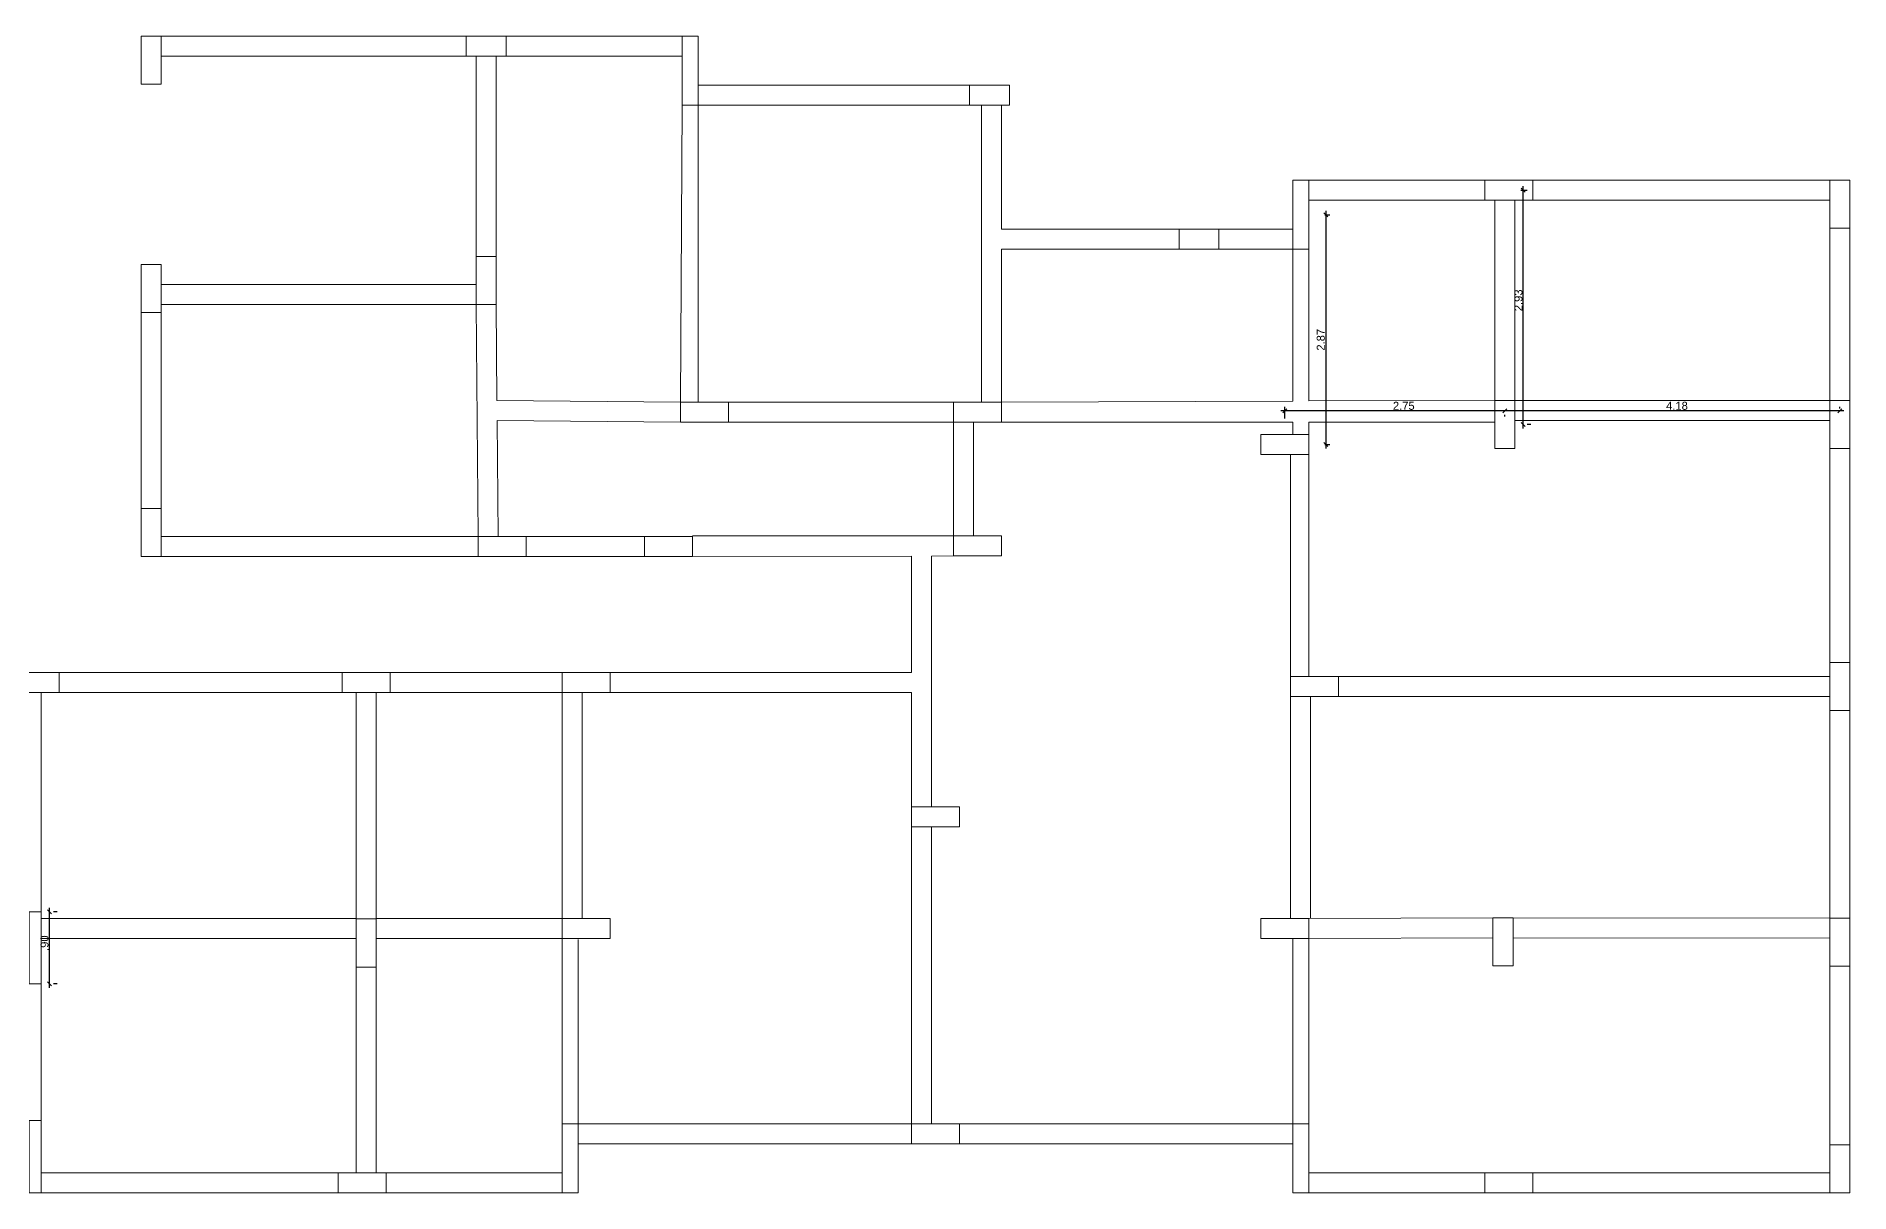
# Model space of a CAD drawing. Header units: millimetres. Extents: x 2878 to 6301, y 540 to 1980.
# Drawn here: x 2932.68 to 2955.35, y 752.22 to 766.67 of the extents above; entities that cross this region are included whole.
import ezdxf

# ---------------------------------------------------------------- set-up
doc = ezdxf.new("R2010")
doc.units = ezdxf.units.MM
doc.header["$LTSCALE"] = 4
for name, color, linetype, lineweight in [('ALVENARIA', 4, 'Continuous', 20), ('COTAS', 35, 'Continuous', 5), ('PILAR', 1, 'Continuous', 5)]:
    doc.layers.add(name, color=color, linetype=linetype, lineweight=lineweight)
doc.styles.get("Standard").update_dxf_attribs({"font": 'arial.ttf'})
doc.dimstyles.new('ISO-25', dxfattribs={"dimscale": 0, "dimtxt": 0.1, "dimasz": 0.05, "dimexe": 0.05, "dimexo": 0.2, "dimgap": 0.01, "dimtad": 1, "dimzin": 4, "dimdsep": 46, "dimtxsty": 'Standard', "dimblk": 'OBLIQUE', "dimcen": 0.1, "dimdle": 0.05, "dimclrt": 256, "dimadec": 0, "dimazin": 0, "dimtfac": 1, "dimtix": 1, "dimtofl": 0, "dimtmove": 0, "dimatfit": 3, "dimfxl": 1, "dimtfillclr": 256, "dimarcsym": 0})

# ---------------------------------------------------------------- blocks, each defined once
blk = doc.blocks.new('PILAR')
at = {"layer": 'PILAR', "ltscale": 0.01}
blk.add_lwpolyline([(-0.15, 0), (0.1, 0), (0.1, -0.6), (-0.15, -0.6)], close=True, dxfattribs=at)
blk = doc.blocks.new('_Oblique')
at = {"color": 0, "linetype": 'ByBlock', "lineweight": -2}
blk.add_line((-0.5, -0.5), (0.5, 0.5), dxfattribs=at)
blk = doc.blocks.new('*D228')
at = {"layer": 'COTAS', "color": 0, "lineweight": -2, "transparency": 16777216}
for p, q in [((2955.27, 761.987), (2950.985, 761.987)), ((2951.035, 761.917), (2951.035, 761.937)), ((2955.22, 762.017), (2955.22, 762.037))]:
    blk.add_line(p, q, dxfattribs=at)
at = {"layer": 'Defpoints', "color": 0, "transparency": 16777216}
for p in [(2951.035, 762.117), (2951.035, 761.987), (2955.22, 761.817)]:
    blk.add_point(p, dxfattribs=at)
at = {"layer": 'COTAS', "color": 0, "lineweight": -2, "transparency": 16777216, "xscale": 0.05, "yscale": 0.05, "zscale": 0.05, "rotation": 180}
blk.add_blockref('_Oblique', (2951.035, 761.987), dxfattribs=at)
at = {"layer": 'COTAS', "color": 0, "lineweight": -2, "transparency": 16777216, "xscale": 0.05, "yscale": 0.05, "zscale": 0.05}
blk.add_blockref('_Oblique', (2955.22, 761.987), dxfattribs=at)
at = {"layer": 'COTAS', "transparency": 16777216, "insert": (2953.186, 762.048), "char_height": 0.1, "attachment_point": 5}
blk.add_mtext('4.18', dxfattribs=at)
blk = doc.blocks.new('*D229')
at = {"layer": 'COTAS', "color": 0, "lineweight": -2, "transparency": 16777216}
for p, q in [((2951.235, 764.742), (2951.316, 764.742)), ((2951.266, 761.767), (2951.266, 764.792)), ((2951.36, 761.817), (2951.316, 761.817))]:
    blk.add_line(p, q, dxfattribs=at)
at = {"layer": 'Defpoints', "color": 0, "transparency": 16777216}
for p in [(2951.035, 764.742), (2951.266, 764.742), (2951.16, 761.817)]:
    blk.add_point(p, dxfattribs=at)
at = {"layer": 'COTAS', "color": 0, "lineweight": -2, "transparency": 16777216, "xscale": 0.05, "yscale": 0.05, "zscale": 0.05}
for p, rotation in [((2951.266, 764.742), 90), ((2951.266, 761.817), 270)]:
    blk.add_blockref('_Oblique', p, dxfattribs=dict(at, rotation=rotation))
at = {"layer": 'COTAS', "transparency": 16777216, "insert": (2951.205, 763.367), "char_height": 0.1, "attachment_point": 5, "rotation": 90}
blk.add_mtext('2.93', dxfattribs=at)
blk = doc.blocks.new('*D230')
at = {"layer": 'COTAS', "color": 0, "lineweight": -2, "transparency": 16777216}
for p, q in [((2948.785, 764.437), (2948.846, 764.437)), ((2948.796, 764.487), (2948.796, 761.517)), ((2948.785, 761.567), (2948.846, 761.567))]:
    blk.add_line(p, q, dxfattribs=at)
at = {"layer": 'Defpoints', "color": 0, "transparency": 16777216}
for p in [(2948.585, 764.437), (2948.585, 761.567), (2948.796, 761.567)]:
    blk.add_point(p, dxfattribs=at)
at = {"layer": 'COTAS', "color": 0, "lineweight": -2, "transparency": 16777216, "xscale": 0.05, "yscale": 0.05, "zscale": 0.05}
for p, rotation in [((2948.796, 764.437), 90), ((2948.796, 761.567), 270)]:
    blk.add_blockref('_Oblique', p, dxfattribs=dict(at, rotation=rotation))
at = {"layer": 'COTAS', "transparency": 16777216, "insert": (2948.735, 762.874), "char_height": 0.1, "attachment_point": 5, "rotation": 90}
blk.add_mtext('2.87', dxfattribs=at)
blk = doc.blocks.new('*D231')
at = {"layer": 'COTAS', "color": 0, "lineweight": -2, "transparency": 16777216}
for p, q in [((2951.085, 761.987), (2948.235, 761.987)), ((2948.285, 761.892), (2948.285, 762.037)), ((2951.035, 761.917), (2951.035, 761.937))]:
    blk.add_line(p, q, dxfattribs=at)
at = {"layer": 'Defpoints', "color": 0, "transparency": 16777216}
for p in [(2948.285, 761.987), (2951.035, 762.117), (2948.285, 761.692)]:
    blk.add_point(p, dxfattribs=at)
at = {"layer": 'COTAS', "color": 0, "lineweight": -2, "transparency": 16777216, "xscale": 0.05, "yscale": 0.05, "zscale": 0.05, "rotation": 180}
blk.add_blockref('_Oblique', (2948.285, 761.987), dxfattribs=at)
at = {"layer": 'COTAS', "color": 0, "lineweight": -2, "transparency": 16777216, "xscale": 0.05, "yscale": 0.05, "zscale": 0.05}
blk.add_blockref('_Oblique', (2951.035, 761.987), dxfattribs=at)
at = {"layer": 'COTAS', "transparency": 16777216, "insert": (2949.772, 762.048), "char_height": 0.1, "attachment_point": 5}
blk.add_mtext('2.75', dxfattribs=at)
blk = doc.blocks.new('*D308')
at = {"layer": 'COTAS', "color": 0, "lineweight": -2, "transparency": 16777216}
for p, q in [((2932.847, 754.776), (2932.847, 755.776)), ((2932.944, 755.726), (2932.897, 755.726)), ((2932.944, 754.826), (2932.897, 754.826))]:
    blk.add_line(p, q, dxfattribs=at)
at = {"layer": 'Defpoints', "color": 0, "transparency": 16777216}
for p in [(2932.744, 755.726), (2932.847, 755.726), (2932.744, 754.826)]:
    blk.add_point(p, dxfattribs=at)
at = {"layer": 'COTAS', "color": 0, "lineweight": -2, "transparency": 16777216, "xscale": 0.05, "yscale": 0.05, "zscale": 0.05}
for p, rotation in [((2932.847, 755.726), 90), ((2932.847, 754.826), 270)]:
    blk.add_blockref('_Oblique', p, dxfattribs=dict(at, rotation=rotation))
at = {"layer": 'COTAS', "transparency": 16777216, "insert": (2932.786, 755.334), "char_height": 0.1, "attachment_point": 5, "rotation": 90}
blk.add_mtext('.90', dxfattribs=at)

msp = doc.modelspace()

# ---------------------------------------------------------------- linework, layer by layer
at = {"layer": 'ALVENARIA', "ltscale": 0.03}
for p, q in [((2934.244, 766.666), (2934.094, 766.666)), ((2955.095, 758.866), (2955.095, 758.966)), ((2943.994, 756.786), (2943.994, 756.786)), ((2955.095, 752.216), (2955.245, 752.216))]:
    msp.add_line(p, q, dxfattribs=at)
at = {"layer": 'ALVENARIA'}
for p, q in [((2934.244, 766.666), (2938.055, 766.666)), ((2938.254, 766.666), (2938.254, 766.666)), ((2938.254, 766.666), (2938.554, 766.666)), ((2938.555, 766.666), (2940.754, 766.666)), ((2938.055, 766.416), (2934.244, 766.416)), ((2938.179, 763.916), (2938.179, 766.416)), ((2938.354, 766.416), (2938.554, 766.416)), ((2938.429, 763.916), (2938.429, 766.416)), ((2938.555, 766.416), (2940.754, 766.416)), ((2944.344, 766.056), (2940.954, 766.056)), ((2940.732, 762.096), (2940.754, 765.806)), ((2940.954, 765.806), (2940.954, 762.096)), ((2944.344, 765.806), (2940.954, 765.806)), ((2944.494, 762.096), (2944.494, 765.806)), ((2944.744, 764.257), (2944.744, 765.806)), ((2948.385, 764.867), (2948.385, 764.157)), ((2950.785, 764.867), (2948.585, 764.867)), ((2951.085, 764.867), (2951.085, 764.867)), ((2955.095, 764.867), (2951.385, 764.867)), ((2950.785, 764.617), (2948.585, 764.617)), ((2950.985, 764.617), (2950.785, 764.617)), ((2950.91, 762.117), (2950.91, 764.617)), ((2951.16, 762.117), (2951.16, 764.617)), ((2951.385, 764.617), (2955.095, 764.617)), ((2946.965, 764.257), (2944.744, 764.257)), ((2946.965, 764.257), (2947.46, 764.257)), ((2947.46, 764.257), (2948.385, 764.257)), ((2955.095, 764.267), (2955.095, 762.117)), ((2955.345, 764.267), (2955.345, 762.117)), ((2944.744, 762.096), (2944.744, 764.007)), ((2946.965, 764.007), (2944.744, 764.007)), ((2946.965, 764.007), (2947.185, 764.007)), ((2947.285, 764.007), (2947.46, 764.007)), ((2948.385, 764.007), (2947.46, 764.007)), ((2948.385, 764.007), (2948.385, 762.108)), ((2948.585, 764.007), (2948.585, 762.109)), ((2938.179, 763.566), (2934.243, 763.566)), ((2938.179, 763.316), (2934.243, 763.316)), ((2938.179, 763.316), (2938.204, 760.415)), ((2938.429, 763.318), (2938.439, 762.114)), ((2933.993, 763.216), (2933.993, 760.765)), ((2934.243, 763.216), (2934.243, 760.765)), ((2940.734, 762.096), (2938.439, 762.114)), ((2941.332, 762.096), (2944.145, 762.096)), ((2944.744, 762.096), (2948.385, 762.108)), ((2944.744, 761.946), (2944.744, 761.946)), ((2948.585, 762.109), (2950.91, 762.117)), ((2951.16, 762.117), (2955.095, 762.117)), ((2938.442, 761.864), (2938.454, 760.417)), ((2940.732, 761.846), (2938.442, 761.864)), ((2941.332, 761.846), (2944.145, 761.846)), ((2944.145, 760.422), (2944.145, 761.846)), ((2944.395, 760.422), (2944.395, 761.846)), ((2944.745, 761.846), (2948.385, 761.846)), ((2948.385, 761.846), (2948.385, 761.692)), ((2948.585, 761.846), (2950.91, 761.846)), ((2948.585, 761.846), (2948.585, 761.692)), ((2951.16, 761.867), (2955.095, 761.867)), ((2955.095, 761.517), (2955.095, 758.841)), ((2955.345, 761.517), (2955.345, 758.841)), ((2948.357, 758.666), (2948.357, 761.442)), ((2948.585, 761.442), (2948.585, 758.666)), ((2938.204, 760.415), (2934.243, 760.415)), ((2940.282, 760.415), (2938.804, 760.415)), ((2944.145, 760.422), (2940.882, 760.422)), ((2938.204, 760.165), (2934.243, 760.165)), ((2940.282, 760.165), (2938.804, 760.165)), ((2940.882, 760.165), (2943.619, 760.171)), ((2943.619, 758.717), (2943.619, 760.171)), ((2943.869, 760.171), (2944.145, 760.172)), ((2943.869, 757.036), (2943.869, 760.171)), ((2936.503, 758.717), (2932.969, 758.717)), ((2937.103, 758.717), (2939.253, 758.717)), ((2939.853, 758.717), (2943.619, 758.717)), ((2948.957, 758.666), (2955.095, 758.666)), ((2932.744, 755.726), (2932.744, 758.466)), ((2932.744, 755.726), (2932.744, 758.466)), ((2936.503, 758.467), (2932.969, 758.466)), ((2936.679, 755.641), (2936.679, 758.467)), ((2936.929, 755.641), (2936.929, 758.467)), ((2939.253, 758.467), (2937.103, 758.467)), ((2939.253, 758.467), (2939.254, 755.641)), ((2939.503, 758.467), (2939.504, 755.641)), ((2939.853, 758.467), (2943.619, 758.467)), ((2943.619, 757.036), (2943.619, 758.467)), ((2948.357, 758.416), (2948.357, 755.641)), ((2948.607, 758.416), (2948.607, 755.641)), ((2948.957, 758.416), (2955.095, 758.416)), ((2955.095, 755.648), (2955.095, 758.241)), ((2955.345, 755.648), (2955.345, 758.241)), ((2943.619, 753.076), (2943.619, 756.786)), ((2943.869, 753.076), (2943.869, 756.786)), ((2936.679, 755.641), (2932.744, 755.641)), ((2939.254, 755.641), (2936.929, 755.641)), ((2948.585, 755.641), (2950.887, 755.65)), ((2951.137, 755.65), (2955.095, 755.648)), ((2936.679, 755.391), (2932.744, 755.391)), ((2939.254, 755.391), (2936.929, 755.391)), ((2939.254, 753.076), (2939.254, 755.391)), ((2939.454, 753.076), (2939.454, 755.381)), ((2948.385, 753.076), (2948.385, 755.391)), ((2948.585, 755.391), (2948.585, 753.076)), ((2948.586, 755.391), (2950.888, 755.4)), ((2951.137, 755.4), (2955.095, 755.398)), ((2936.679, 755.036), (2936.679, 752.466)), ((2936.929, 755.036), (2936.929, 752.466)), ((2955.095, 752.816), (2955.095, 755.048)), ((2955.345, 752.816), (2955.345, 755.048)), ((2932.744, 753.116), (2932.744, 754.826)), ((2932.744, 753.116), (2932.744, 754.826)), ((2943.619, 753.076), (2939.454, 753.076)), ((2944.219, 753.076), (2948.385, 753.076)), ((2939.454, 752.216), (2939.454, 752.826)), ((2943.619, 752.826), (2939.454, 752.826)), ((2944.219, 752.826), (2948.385, 752.826)), ((2948.385, 752.216), (2948.385, 752.826)), ((2936.455, 752.466), (2932.744, 752.466)), ((2936.854, 752.466), (2937.054, 752.466)), ((2937.054, 752.466), (2939.252, 752.466)), ((2948.585, 752.466), (2950.785, 752.466)), ((2950.985, 752.466), (2950.785, 752.466)), ((2951.385, 752.466), (2955.099, 752.466)), ((2936.455, 752.216), (2932.744, 752.216)), ((2936.754, 752.216), (2937.054, 752.216)), ((2936.929, 752.216), (2936.929, 752.216)), ((2936.929, 752.216), (2936.929, 752.216)), ((2937.054, 752.216), (2939.254, 752.216)), ((2948.585, 752.216), (2950.785, 752.216)), ((2951.085, 752.216), (2950.785, 752.216)), ((2951.385, 752.216), (2955.095, 752.216))]:
    msp.add_line(p, q, dxfattribs=at)
at = {"layer": 'ALVENARIA', "ltscale": 200}
msp.add_line((2955.095, 764.867), (2955.095, 764.867), dxfattribs=at)
at = {"layer": 'PILAR', "color": 1, "ltscale": 0.01}
for points in [[(2938.055, 766.416), (2938.055, 766.666), (2938.555, 766.666), (2938.555, 766.416)], [(2940.954, 766.666), (2940.754, 766.666), (2940.754, 765.806), (2940.954, 765.806)], [(2944.344, 765.806), (2944.344, 766.056), (2944.844, 766.056), (2944.844, 765.806)], [(2948.585, 764.867), (2948.385, 764.867), (2948.385, 764.007), (2948.585, 764.007)], [(2932.594, 754.826), (2932.744, 754.826), (2932.744, 755.726), (2932.594, 755.726)], [(2932.744, 754.826), (2932.594, 754.826), (2932.594, 755.726), (2932.744, 755.726)], [(2932.594, 752.216), (2932.744, 752.216), (2932.744, 753.116), (2932.594, 753.116)], [(2932.744, 752.216), (2932.594, 752.216), (2932.594, 753.116), (2932.744, 753.116)], [(2939.454, 753.076), (2939.254, 753.076), (2939.254, 752.216), (2939.454, 752.216)], [(2948.585, 753.076), (2948.385, 753.076), (2948.385, 752.216), (2948.585, 752.216)]]:
    msp.add_lwpolyline(points, close=True, dxfattribs=at)
at = {"layer": 'PILAR', "ltscale": 0.01}
for points in [[(2946.965, 764.007), (2946.965, 764.257), (2947.46, 764.257), (2947.46, 764.007)], [(2939.854, 755.641), (2939.854, 755.391), (2939.254, 755.391), (2939.254, 755.641)]]:
    msp.add_lwpolyline(points, close=True, dxfattribs=at)

# ---------------------------------------------------------------- block references
at = {"layer": 'COTAS'}
for p, rotation in [((2934.094, 766.066), 180), ((2951.385, 764.717), 270), ((2955.195, 764.267), 180), ((2941.332, 761.946), 270), ((2944.745, 761.946), 270), ((2947.985, 761.592), 89.99999999999997), ((2938.804, 760.265), 270), ((2940.882, 760.265), 270), ((2944.745, 760.272), 270), ((2932.969, 758.566), 270), ((2937.103, 758.567), 270), ((2939.853, 758.567), 270), ((2936.779, 755.036), 180), ((2955.195, 752.216), 180), ((2936.455, 752.366), 90.00000000000001)]:
    msp.add_blockref('PILAR', p, dxfattribs=dict(at, rotation=rotation))
at = {"layer": 'COTAS', "xscale": -1}
for p, rotation in [((2934.143, 763.216), 180), ((2938.329, 763.316), 180), ((2951.06, 761.517), 180), ((2955.245, 761.517), 180), ((2934.143, 760.165), 180), ((2955.245, 758.241), 180), ((2932.369, 758.566), 90), ((2948.957, 758.566), 270.0000000000001), ((2943.619, 756.886), 90), ((2947.985, 755.491), 90.00000000000007), ((2951.037, 755.05), 180), ((2955.245, 755.048), 180), ((2943.619, 752.926), 90), ((2951.385, 752.366), 270)]:
    msp.add_blockref('PILAR', p, dxfattribs=dict(at, rotation=rotation))

# ---------------------------------------------------------------- dimensions: what is measured, and where the dimension line sits
at = {"layer": 'COTAS'}
for base, p1, p2, angle, picture, middle in [((2951.26579, 764.74214), (2951.15995, 761.81713), (2951.03495, 764.74214), 90, '*D229', (2951.26579, 763.36713)), ((2948.796, 761.567), (2948.585, 764.437), (2948.585, 761.567), 90, '*D230', (2948.796, 762.874)), ((2948.285, 761.987), (2951.035, 762.117), (2948.285, 761.692), 180, '*D231', (2949.772, 761.987)), ((2951.0349, 761.9868), (2955.2197, 761.8173), (2951.0349, 762.1171), 180, '*D228', (2953.1863, 761.9868)), ((2932.847, 755.726), (2932.744, 754.826), (2932.744, 755.726), 90, '*D308', (2932.847, 755.334))]:
    dim = msp.add_linear_dim(base=base, p1=p1, p2=p2, angle=angle, dimstyle='ISO-25', override={"dimscale": 1}, dxfattribs=at)
    dim.commit()
    dim.dimension.update_dxf_attribs({"geometry": picture, "text_midpoint": middle, "dimtype": 160})

doc.saveas('drawing.dxf')
